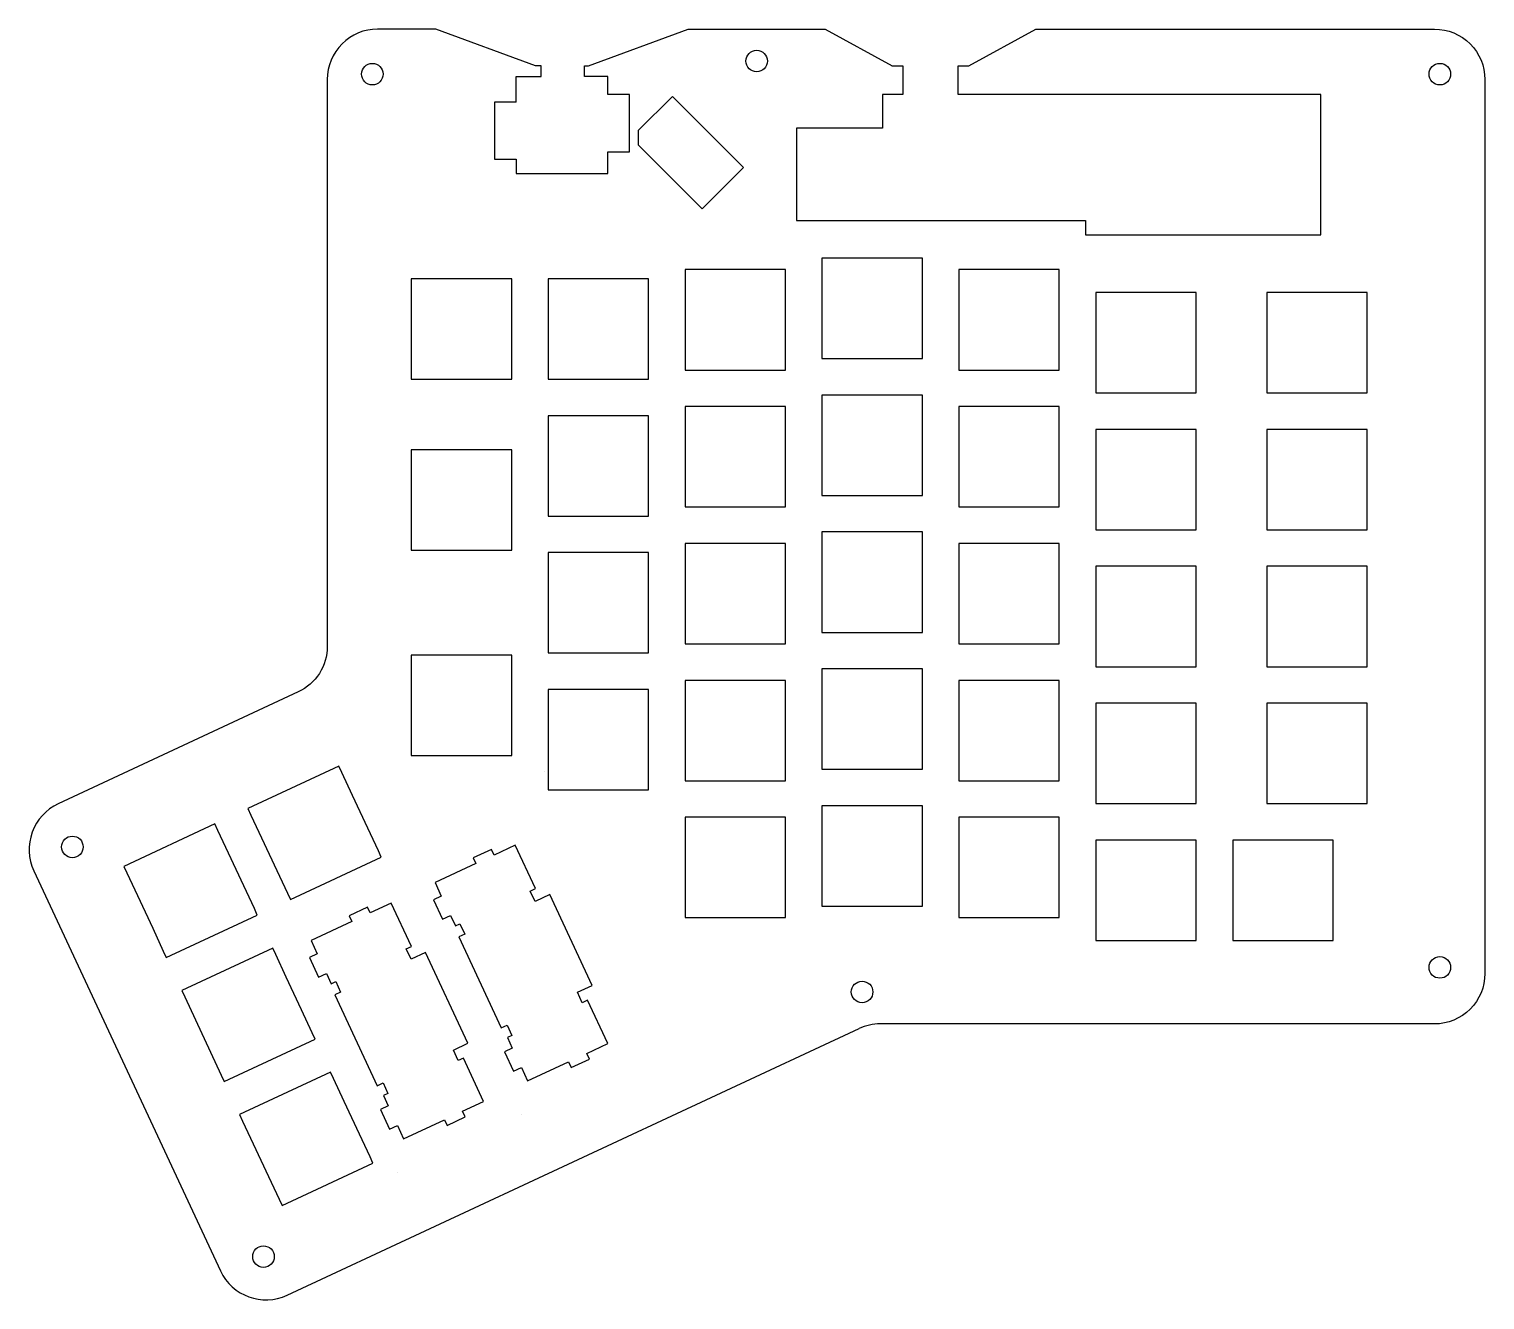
# Model space of a CAD drawing. Extents: x 12 to 215, y 10 to 187.
import ezdxf

# ---------------------------------------------------------------- set-up
doc = ezdxf.new("R2010")
doc.units = 0
doc.layers.get('0').update_dxf_attribs({"color": 1})

msp = doc.modelspace()

# ---------------------------------------------------------------- linework, layer by layer
for p, q in [((136.53, 154.74), (122.56, 154.74)), ((122.56, 154.74), (122.56, 153.76)), ((136.53, 153.76), (136.53, 154.74)), ((122.56, 153.76), (122.56, 150.26)), ((136.53, 150.26), (136.53, 153.76)), ((122.56, 150.26), (122.56, 145.25)), ((136.53, 145.25), (136.53, 150.26)), ((198.44, 149.96), (184.47, 149.96)), ((184.47, 149.96), (184.47, 148.98)), ((198.44, 148.98), (198.44, 149.96)), ((184.47, 148.98), (184.47, 145.48)), ((198.44, 145.48), (198.44, 148.98)), ((122.56, 145.25), (122.56, 141.75)), ((136.53, 141.75), (136.53, 145.25)), ((184.47, 145.48), (184.47, 140.47)), ((198.44, 140.47), (198.44, 145.48)), ((103.5, 140.15), (103.5, 140.15)), ((122.56, 141.75), (122.56, 141.75)), ((122.56, 141.75), (122.56, 140.77)), ((122.56, 140.77), (136.53, 140.77)), ((136.53, 140.77), (136.53, 141.75)), ((141.6, 140.15), (141.6, 140.15)), ((184.47, 140.47), (184.47, 136.97)), ((198.44, 136.97), (198.44, 140.47)), ((65.41, 138.88), (65.41, 138.88)), ((84.45, 138.88), (84.45, 138.88)), ((160.66, 136.97), (160.66, 136.97)), ((184.47, 136.97), (184.47, 136.97)), ((184.47, 136.97), (184.47, 135.99)), ((184.47, 135.99), (198.44, 135.99)), ((198.44, 135.99), (198.44, 136.97)), ((122.56, 122.7), (122.56, 122.7)), ((84.45, 119.83), (84.45, 119.83)), ((103.5, 121.1), (103.5, 121.1)), ((141.6, 121.1), (141.6, 121.1)), ((160.66, 117.92), (160.66, 117.92)), ((184.47, 117.92), (184.47, 117.92)), ((65.41, 115.07), (65.41, 115.07)), ((122.56, 103.65), (122.56, 103.65)), ((103.5, 102.05), (103.5, 102.05)), ((141.6, 102.05), (141.6, 102.05)), ((84.45, 100.78), (84.45, 100.78)), ((160.66, 98.87), (160.66, 98.87)), ((184.47, 98.87), (184.47, 98.87)), ((65.41, 86.49), (65.41, 86.49)), ((83.91, 83.28), (83.91, 83.28)), ((122.56, 84.6), (122.56, 84.6)), ((103.5, 83), (103.5, 83)), ((141.6, 83), (141.6, 83)), ((160.66, 79.82), (160.66, 79.82)), ((184.47, 79.82), (184.47, 79.82)), ((193.68, 73.76), (179.71, 73.76)), ((179.71, 73.76), (179.71, 72.78)), ((193.68, 72.78), (193.68, 73.76)), ((179.71, 72.78), (179.71, 69.28)), ((193.68, 69.28), (193.68, 72.78)), ((179.71, 69.28), (179.71, 64.27)), ((193.68, 64.27), (193.68, 69.28)), ((122.56, 65.55), (122.56, 65.55)), ((103.5, 63.95), (103.5, 63.95)), ((141.6, 63.95), (141.6, 63.95)), ((179.71, 64.27), (179.71, 60.77)), ((193.68, 60.77), (193.68, 64.27)), ((160.66, 60.77), (160.66, 60.77)), ((179.71, 60.77), (179.71, 60.77)), ((179.71, 60.77), (179.71, 59.79)), ((193.68, 59.79), (193.68, 60.77)), ((179.71, 59.79), (193.68, 59.79)), ((80.72, 35.61), (80.72, 35.61)), ((80.72, 35.61), (80.72, 35.61)), ((63.45, 27.56), (63.45, 27.56)), ((63.45, 27.56), (63.45, 27.56))]:
    msp.add_line(p, q)
at = {"color": 18}
for p, q in [((48.17, 66.37), (48.17, 66.37)), ((30.9, 58.32), (30.9, 58.32)), ((38.95, 41.05), (38.95, 41.05)), ((47.01, 23.79), (47.01, 23.79))]:
    msp.add_line(p, q, dxfattribs=at)
at = {"color": 1, "linetype": 'Continuous', "lineweight": 5, "true_color": 0xff0000}
for p, q in [((193.68, 60.77), (193.68, 59.79)), ((193.68, 59.79), (179.71, 59.79))]:
    msp.add_line(p, q, dxfattribs=at)
for points in [[(80, 176.46), (80, 180), (83.5, 180), (83.5, 181.5), (82.71, 181.5), (68.83, 186.61), (60.72, 186.61, 0.414214), (53.72, 179.61), (53.72, 100.73, -0.291482), (49.68, 94.38), (16.27, 78.8, 0.414222), (12.88, 69.5), (38.85, 13.82, 0.414191), (48.15, 10.43), (127.72, 47.53)], [(132.29, 181.5), (133.79, 181.5), (133.79, 177.5), (131, 177.5), (131, 172.85), (119, 172.85), (119, 160), (159.22, 160), (159.22, 158), (192, 158), (192, 177.5), (141.49, 177.5), (141.49, 181.5), (142.99, 181.5), (152.3, 186.61), (207.81, 186.61, -0.414214), (214.81, 179.61), (214.81, 55.18, -0.414214), (207.81, 48.18), (130.68, 48.18, 0.109498), (127.72, 47.53)]]:
    msp.add_lwpolyline(points, format="xyb")
msp.add_lwpolyline([(80, 176.46), (77, 176.46), (77, 168.5), (80, 168.5), (80, 166.5), (92.77, 166.5), (92.77, 169.54), (95.77, 169.54), (95.77, 177.5), (92.77, 177.5), (92.77, 180), (89.5, 180), (89.5, 181.5), (90.06, 181.5), (103.94, 186.61), (123.01, 186.61), (132.32, 181.5)])
for points in [[(101.75, 177.25), (97, 172.5), (97, 170.5), (105.9, 161.6), (111.65, 167.35)], [(117.47, 140.15), (117.47, 143.65), (117.47, 148.66), (117.47, 152.16), (117.47, 153.14), (103.5, 153.14), (103.5, 152.16), (103.5, 148.66), (103.5, 143.65), (103.5, 140.15), (103.5, 139.17), (117.47, 139.17)], [(155.57, 140.15), (155.57, 143.65), (155.57, 148.66), (155.57, 152.16), (155.57, 153.14), (141.6, 153.14), (141.6, 152.16), (141.6, 148.66), (141.6, 143.65), (141.6, 140.15), (141.6, 139.17), (155.57, 139.17)], [(79.38, 138.88), (79.38, 142.38), (79.38, 147.39), (79.38, 150.89), (79.38, 151.87), (65.41, 151.87), (65.41, 150.89), (65.41, 147.39), (65.41, 142.38), (65.41, 138.88), (65.41, 137.9), (79.38, 137.9)], [(98.42, 138.88), (98.42, 142.38), (98.42, 147.39), (98.42, 150.89), (98.42, 151.87), (84.45, 151.87), (84.45, 150.89), (84.45, 147.39), (84.45, 142.38), (84.45, 138.88), (84.45, 137.9), (98.42, 137.9)], [(174.62, 136.97), (174.62, 140.47), (174.62, 145.48), (174.62, 148.98), (174.62, 149.96), (160.66, 149.96), (160.66, 148.98), (160.66, 145.48), (160.66, 140.47), (160.66, 136.97), (160.66, 135.99), (174.62, 135.99)], [(117.47, 121.1), (117.47, 124.6), (117.47, 129.61), (117.47, 133.11), (117.47, 134.09), (103.5, 134.09), (103.5, 133.11), (103.5, 129.61), (103.5, 124.6), (103.5, 121.1), (103.5, 120.12), (117.47, 120.12)], [(136.53, 122.7), (136.53, 126.2), (136.53, 131.21), (136.53, 134.71), (136.53, 135.69), (122.56, 135.69), (122.56, 134.71), (122.56, 131.21), (122.56, 126.2), (122.56, 122.7), (122.56, 121.72), (136.53, 121.72)], [(155.57, 121.1), (155.57, 124.6), (155.57, 129.61), (155.57, 133.11), (155.57, 134.09), (141.6, 134.09), (141.6, 133.11), (141.6, 129.61), (141.6, 124.6), (141.6, 121.1), (141.6, 120.12), (155.57, 120.12)], [(98.42, 119.83), (98.42, 123.33), (98.42, 128.34), (98.42, 131.84), (98.42, 132.82), (84.45, 132.82), (84.45, 131.84), (84.45, 128.34), (84.45, 123.33), (84.45, 119.83), (84.45, 118.85), (98.42, 118.85)], [(174.62, 117.92), (174.62, 121.42), (174.62, 126.43), (174.62, 129.93), (174.62, 130.91), (160.66, 130.91), (160.66, 129.93), (160.66, 126.43), (160.66, 121.42), (160.66, 117.92), (160.66, 116.94), (174.62, 116.94)], [(198.44, 117.92), (198.44, 121.42), (198.44, 126.43), (198.44, 129.93), (198.44, 130.91), (184.47, 130.91), (184.47, 129.93), (184.47, 126.43), (184.47, 121.42), (184.47, 117.92), (184.47, 116.94), (198.44, 116.94)], [(79.38, 115.07), (79.38, 118.57), (79.38, 123.58), (79.38, 127.08), (79.38, 128.06), (65.41, 128.06), (65.41, 127.08), (65.41, 123.58), (65.41, 118.57), (65.41, 115.07), (65.41, 114.09), (79.38, 114.09)], [(136.53, 103.65), (136.53, 107.15), (136.53, 112.16), (136.53, 115.66), (136.53, 116.64), (122.56, 116.64), (122.56, 115.66), (122.56, 112.16), (122.56, 107.15), (122.56, 103.65), (122.56, 102.67), (136.53, 102.67)], [(98.42, 100.78), (98.42, 104.28), (98.42, 109.29), (98.42, 112.79), (98.42, 113.77), (84.45, 113.77), (84.45, 112.79), (84.45, 109.29), (84.45, 104.28), (84.45, 100.78), (84.45, 99.8), (98.42, 99.8)], [(117.47, 102.05), (117.47, 105.55), (117.47, 110.56), (117.47, 114.06), (117.47, 115.04), (103.5, 115.04), (103.5, 114.06), (103.5, 110.56), (103.5, 105.55), (103.5, 102.05), (103.5, 101.07), (117.47, 101.07)], [(155.57, 102.05), (155.57, 105.55), (155.57, 110.56), (155.57, 114.06), (155.57, 115.04), (141.6, 115.04), (141.6, 114.06), (141.6, 110.56), (141.6, 105.55), (141.6, 102.05), (141.6, 101.07), (155.57, 101.07)], [(174.62, 98.87), (174.62, 102.37), (174.62, 107.38), (174.62, 110.88), (174.62, 111.86), (160.66, 111.86), (160.66, 110.88), (160.66, 107.38), (160.66, 102.37), (160.66, 98.87), (160.66, 97.89), (174.62, 97.89)], [(198.44, 98.87), (198.44, 102.37), (198.44, 107.38), (198.44, 110.88), (198.44, 111.86), (184.47, 111.86), (184.47, 110.88), (184.47, 107.38), (184.47, 102.37), (184.47, 98.87), (184.47, 97.89), (198.44, 97.89)], [(79.38, 86.49), (79.38, 89.99), (79.38, 95), (79.38, 98.5), (79.38, 99.48), (65.41, 99.48), (65.41, 98.5), (65.41, 95), (65.41, 89.99), (65.41, 86.49), (65.41, 85.51), (79.38, 85.51)], [(136.53, 84.6), (136.53, 88.1), (136.53, 93.11), (136.53, 96.61), (136.53, 97.59), (122.56, 97.59), (122.56, 96.61), (122.56, 93.11), (122.56, 88.1), (122.56, 84.6), (122.56, 83.62), (136.53, 83.62)], [(117.47, 83), (117.47, 86.5), (117.47, 91.51), (117.47, 95.01), (117.47, 95.99), (103.5, 95.99), (103.5, 95.01), (103.5, 91.51), (103.5, 86.5), (103.5, 83), (103.5, 82.02), (117.47, 82.02)], [(155.57, 83), (155.57, 86.5), (155.57, 91.51), (155.57, 95.01), (155.57, 95.99), (141.6, 95.99), (141.6, 95.01), (141.6, 91.51), (141.6, 86.5), (141.6, 83), (141.6, 82.02), (155.57, 82.02)], [(98.42, 81.73), (98.42, 85.23), (98.42, 90.24), (98.42, 93.74), (98.42, 94.72), (84.45, 94.72), (84.45, 93.74), (84.45, 90.24), (84.45, 85.23), (84.45, 81.73), (84.45, 80.75), (98.42, 80.75)], [(174.62, 79.82), (174.62, 83.32), (174.62, 88.33), (174.62, 91.83), (174.62, 92.81), (160.66, 92.81), (160.66, 91.83), (160.66, 88.33), (160.66, 83.32), (160.66, 79.82), (160.66, 78.84), (174.62, 78.84)], [(198.44, 79.82), (198.44, 83.32), (198.44, 88.33), (198.44, 91.83), (198.44, 92.81), (184.47, 92.81), (184.47, 91.83), (184.47, 88.33), (184.47, 83.32), (184.47, 79.82), (184.47, 78.84), (198.44, 78.84)], [(60.83, 72.27), (59.35, 75.44), (57.23, 79.98), (55.76, 83.16), (55.34, 84.04), (42.68, 78.14), (43.09, 77.25), (44.57, 74.08), (46.69, 69.54), (48.17, 66.37), (48.58, 65.48), (61.24, 71.38)], [(136.53, 65.55), (136.53, 69.05), (136.53, 74.06), (136.53, 77.56), (136.53, 78.54), (122.56, 78.54), (122.56, 77.56), (122.56, 74.06), (122.56, 69.05), (122.56, 65.55), (122.56, 64.57), (136.53, 64.57)], [(43.57, 64.22), (42.09, 67.39), (39.97, 71.93), (38.49, 75.11), (38.08, 76), (25.42, 70.09), (25.83, 69.2), (27.31, 66.03), (29.43, 61.49), (30.9, 58.32), (31.32, 57.43), (43.98, 63.33)], [(117.47, 63.95), (117.47, 67.45), (117.47, 72.46), (117.47, 75.96), (117.47, 76.94), (103.5, 76.94), (103.5, 75.96), (103.5, 72.46), (103.5, 67.45), (103.5, 63.95), (103.5, 62.97), (117.47, 62.97)], [(155.57, 63.95), (155.57, 67.45), (155.57, 72.46), (155.57, 75.96), (155.57, 76.94), (141.6, 76.94), (141.6, 75.96), (141.6, 72.46), (141.6, 67.45), (141.6, 63.95), (141.6, 62.97), (155.57, 62.97)], [(92.74, 45.44), (89.93, 51.47), (89.21, 51.13), (88.53, 52.58), (90.57, 53.53), (84.67, 66.17), (82.64, 65.22), (81.96, 66.67), (82.69, 67.01), (79.88, 73.04), (76.95, 71.67), (76.58, 72.47), (74.04, 71.28), (74.41, 70.49), (68.73, 67.84), (69.59, 65.98), (68.51, 65.47), (69.77, 62.76), (70.86, 63.26), (71.54, 61.81), (72.17, 62.11), (72.85, 60.66), (72.03, 60.28), (77.92, 47.63), (78.74, 48.02), (79.42, 46.56), (78.79, 46.27), (79.46, 44.82), (78.38, 44.31), (79.64, 41.59), (80.73, 42.1), (81.6, 40.24), (87.28, 42.89), (87.65, 42.1), (90.19, 43.28), (89.82, 44.08)], [(174.62, 60.77), (174.62, 64.27), (174.62, 69.28), (174.62, 72.78), (174.62, 73.76), (160.66, 73.76), (160.66, 72.78), (160.66, 69.28), (160.66, 64.27), (160.66, 60.77), (160.66, 59.79), (174.62, 59.79)], [(75.48, 37.39), (72.67, 43.42), (71.94, 43.08), (71.27, 44.53), (73.3, 45.48), (67.41, 58.12), (65.37, 57.17), (64.7, 58.62), (65.42, 58.96), (62.61, 64.99), (59.68, 63.62), (59.31, 64.41), (56.78, 63.23), (57.15, 62.44), (51.46, 59.79), (52.33, 57.93), (51.24, 57.42), (52.51, 54.7), (53.6, 55.21), (54.27, 53.76), (54.91, 54.06), (55.58, 52.61), (54.76, 52.22), (60.66, 39.58), (61.48, 39.96), (62.16, 38.51), (61.52, 38.22), (62.2, 36.77), (61.11, 36.26), (62.38, 33.54), (63.47, 34.05), (64.33, 32.19), (70.02, 34.84), (70.39, 34.05), (72.92, 35.23), (72.55, 36.02)], [(51.62, 46.96), (50.14, 50.13), (48.02, 54.67), (46.54, 57.84), (46.13, 58.73), (33.46, 52.83), (33.88, 51.94), (35.36, 48.77), (37.47, 44.23), (38.95, 41.05), (39.37, 40.17), (52.03, 46.07)], [(59.67, 29.69), (58.19, 32.86), (56.07, 37.4), (54.59, 40.58), (54.18, 41.46), (41.52, 35.56), (41.93, 34.67), (43.41, 31.5), (45.53, 26.96), (47.01, 23.79), (47.42, 22.9), (60.08, 28.8)], [(80.72, 35.61), (80.72, 35.61)], [(63.45, 27.56), (63.45, 27.56)]]:
    msp.add_lwpolyline(points, close=True)
for centre in [(113.47, 182.17), (59.99, 180.35), (208.54, 180.35), (18.25, 72.81), (208.54, 56.04), (128.14, 52.63), (44.84, 15.8)]:
    msp.add_circle(centre, 1.5)

doc.saveas('drawing.dxf')
